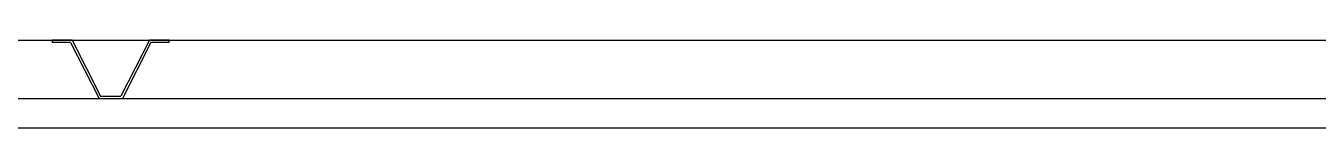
# Model space of a CAD drawing. Header units: inches. Extents: x -6 to 158, y 10 to 161.
# Drawn here: x 72.125 to 72.678, y 34.825 to 34.863 of the extents above; entities that cross this region are included whole.
import ezdxf

# ---------------------------------------------------------------- set-up
doc = ezdxf.new("R2010")
doc.units = ezdxf.units.IN
doc.header["$MEASUREMENT"] = 0
doc.linetypes.add('DASHED2', pattern=[9.525, 6.35, -3.175])
for name, color, linetype in [('Emplantillado', 2, 'Continuous'), ('Proy', 1, 'DASHED2'), ('Texturas', 1, 'Continuous')]:
    doc.layers.add(name, color=color, linetype=linetype)

# ---------------------------------------------------------------- blocks, each defined once
blk = doc.blocks.new('A$C3A4E2C9F')
at = {"color": 2}
for p, q in [((-0.04812, 0.00093), (-0.04812, -0.00007)), ((-0.03967, 0.00093), (-0.04812, 0.00093)), ((-0.03967, 0.00093), (-0.02751, -0.02307)), ((-0.00657, 0.00093), (-0.01874, -0.02307)), ((0.00188, 0.00093), (-0.00657, 0.00093)), ((0.00188, -0.00007), (0.00188, 0.00093)), ((-0.04029, -0.00007), (-0.04812, -0.00007)), ((-0.04029, -0.00007), (-0.02812, -0.02407)), ((-0.00595, -0.00007), (-0.01812, -0.02407)), ((0.00188, -0.00007), (-0.00595, -0.00007)), ((-0.02812, -0.02407), (-0.02312, -0.02407)), ((-0.02812, -0.02407), (-0.01812, -0.02407)), ((-0.02751, -0.02307), (-0.01874, -0.02307))]:
    blk.add_line(p, q, dxfattribs=at)

msp = doc.modelspace()

# ---------------------------------------------------------------- linework, layer by layer
at = {"layer": 'Proy', "color": 253, "ltscale": 0.75}
msp.add_line((54.29095, 34.86252), (82.18464, 34.86252), dxfattribs=at)
at = {"layer": 'Texturas'}
for p, q in [((60.13595, 34.86252), (75.68464, 34.86252)), ((65.27471, 34.83752), (75.68464, 34.83752)), ((65.27471, 34.82502), (75.68464, 34.82502))]:
    msp.add_line(p, q, dxfattribs=at)

# ---------------------------------------------------------------- block references
at = {"layer": 'Emplantillado'}
msp.add_blockref('A$C3A4E2C9F', (72.18407, 34.86159), dxfattribs=at)

doc.saveas('drawing.dxf')
